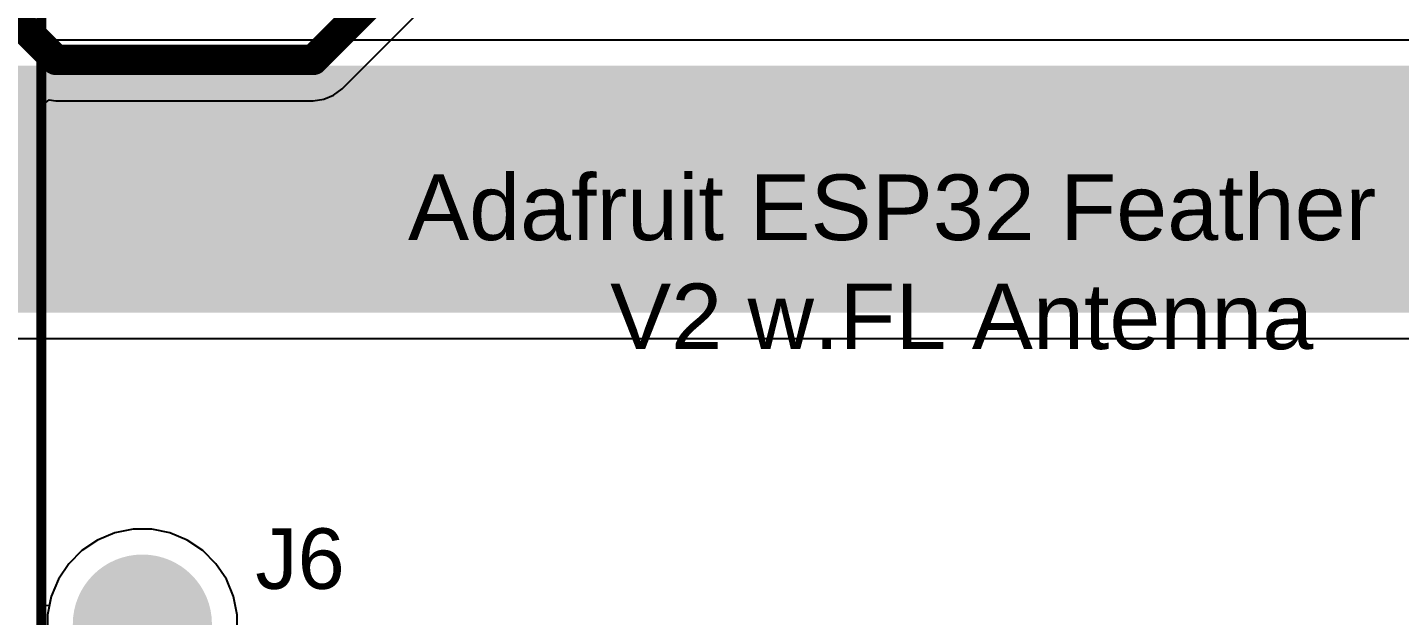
# Model space of a CAD drawing. Header units: millimetres. Extents: x 0 to 97, y 0 to 137.
# Drawn here: x 27.84 to 62.36, y 80.46 to 95.26 of the extents above; entities that cross this region are included whole.
import ezdxf

# ---------------------------------------------------------------- set-up
doc = ezdxf.new("R2010")
doc.units = ezdxf.units.MM
for name, color, linetype in [('BottomLayer', 5, 'Continuous'), ('PadHoleLayer', 156, 'Continuous'), ('TopLayer', 1, 'Continuous'), ('TopOverlay', 2, 'Continuous')]:
    doc.layers.add(name, color=color, linetype=linetype)
doc.styles.add('Arial', font='', dxfattribs={"height": 0.2})
doc.styles.get('Arial').set_extended_font_data('Arial')

msp = doc.modelspace()

# ---------------------------------------------------------------- hatches: boundary and pattern name
at = {"layer": 'PadHoleLayer'}
h = msp.add_hatch(color=156, dxfattribs=at)
edge = h.paths.add_edge_path()
edge.add_arc((30.736, 80.242), 1.75, 0, 360)
at = {"layer": 'TopLayer'}
for points in [[(23.466, 88.292), (71.898, 88.292), (71.898, 94.292), (23.466, 94.292)], [(19, 88.076), (71.898, 88.076), (71.898, 90.292), (19, 90.292)]]:
    msp.add_hatch(color=1, dxfattribs=at).paths.add_polyline_path(points)

# ---------------------------------------------------------------- linework, layer by layer
at = {"layer": 'BottomLayer'}
for p, q in [((35.76, 93.713), (38.358, 96.31)), ((35.301, 93.447), (35.548, 93.55)), ((35.548, 93.55), (35.76, 93.713)), ((28.268, 93.329), (28.395, 93.435)), ((28.268, 80.712), (28.268, 93.329)), ((28.395, 93.435), (28.563, 93.412)), ((28.563, 93.412), (28.563, 93.412)), ((28.563, 93.412), (35.035, 93.412)), ((35.035, 93.412), (35.301, 93.447)), ((35.035, 93.412), (35.035, 93.412)), ((30.04, 82.535), (29.606, 82.355)), ((30.501, 82.627), (30.04, 82.535)), ((30.971, 82.627), (30.501, 82.627)), ((31.431, 82.535), (30.971, 82.627)), ((31.865, 82.355), (31.431, 82.535)), ((29.606, 82.355), (29.215, 82.094)), ((32.256, 82.094), (31.865, 82.355)), ((29.215, 82.094), (28.883, 81.762)), ((32.588, 81.762), (32.256, 82.094)), ((28.883, 81.762), (28.622, 81.372)), ((32.849, 81.372), (32.588, 81.762)), ((28.622, 81.372), (28.442, 80.937)), ((33.029, 80.937), (32.849, 81.372)), ((28.442, 80.937), (28.395, 80.699)), ((33.121, 80.477), (33.029, 80.937)), ((28.395, 80.699), (28.268, 80.712)), ((33.121, 80.007), (33.121, 80.477))]:
    msp.add_line(p, q, dxfattribs=at)
at = {"layer": 'BottomLayer', "const_width": 0.762}
for points in [[(25.781, 97.219), (28.563, 94.437)], [(35.035, 94.437), (37.633, 97.035)], [(28.563, 94.437), (35.035, 94.437)]]:
    msp.add_lwpolyline(points, dxfattribs=at)
at = {"layer": 'BottomLayer', "const_width": 0.381}
for points in [[(28.372, 94.437, 1), (28.753, 94.437, 1)], [(28.372, 94.437, 1), (28.753, 94.437, 1)], [(34.845, 94.437, 1), (35.226, 94.437, 1)], [(34.845, 94.437, 1), (35.226, 94.437, 1)]]:
    msp.add_lwpolyline(points, format="xyb", close=True, dxfattribs=at)
at = {"layer": 'TopLayer'}
for p, q in [((68.751, 94.939), (23.466, 94.939)), ((22.279, 87.428), (71.898, 87.428)), ((30.04, 82.535), (29.606, 82.355)), ((30.501, 82.627), (30.04, 82.535)), ((30.971, 82.627), (30.501, 82.627)), ((31.431, 82.535), (30.971, 82.627)), ((31.865, 82.355), (31.431, 82.535)), ((29.606, 82.355), (29.215, 82.094)), ((32.256, 82.094), (31.865, 82.355)), ((29.215, 82.094), (28.883, 81.762)), ((32.588, 81.762), (32.256, 82.094)), ((28.883, 81.762), (28.622, 81.372)), ((32.849, 81.372), (32.588, 81.762)), ((28.622, 81.372), (28.442, 80.937)), ((33.029, 80.937), (32.849, 81.372)), ((28.442, 80.937), (28.351, 80.477)), ((33.121, 80.477), (33.029, 80.937)), ((28.351, 80.477), (28.351, 80.007)), ((33.121, 80.007), (33.121, 80.477))]:
    msp.add_line(p, q, dxfattribs=at)
at = {"layer": 'TopOverlay', "const_width": 0.254}
msp.add_lwpolyline([(28.196, 77.702), (28.196, 100.562)], dxfattribs=at)

# ---------------------------------------------------------------- texts
at = {"layer": 'TopOverlay', "style": 'Arial'}
for s, p in [('Adafruit ESP32 Feather', (37.418, 89.904)), ('V2 w.FL Antenna', (42.502, 87.16))]:
    msp.add_text(s, height=1.651, rotation=360, dxfattribs=at).set_placement(p)
msp.add_text('J6', height=1.524, dxfattribs=at).set_placement((33.578, 81.128))

doc.saveas('drawing.dxf')
